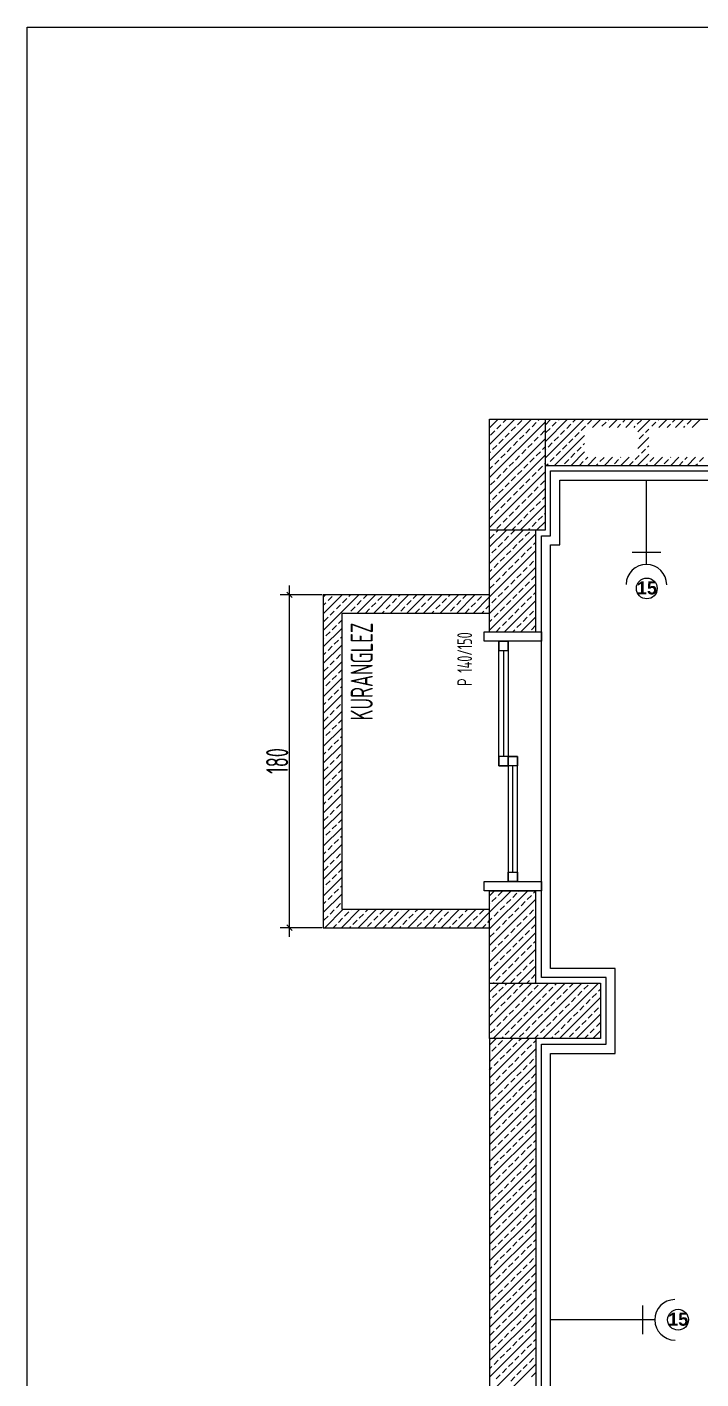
# Model space of a CAD drawing. Header units: millimetres. Extents: x 8112 to 17957, y 1641 to 8364.
# Drawn here: x 8113 to 8478, y 3909 to 4641 of the extents above; entities that cross this region are included whole.
import ezdxf

# ---------------------------------------------------------------- set-up
doc = ezdxf.new("R2010")
doc.units = ezdxf.units.MM
doc.layers.add('Bölme', color=7, linetype='Continuous')
doc.layers.add('MİMARİ', color=251, linetype='Continuous')
doc.layers.add('priz', color=4, linetype='Continuous', lineweight=25)
doc.styles.add('FERHAT', font='isocpeur.ttf', dxfattribs={"width": 0.6, "height": 12})
doc.styles.get("Standard").update_dxf_attribs({"font": 'arial.ttf'})
doc.styles.add('style1', font='isocpeur.ttf', dxfattribs={"width": 0.6})

# ---------------------------------------------------------------- blocks, each defined once
blk = doc.blocks.new('SK14025')
at = {"layer": 'MİMARİ'}
for p, q in [((0, 25), (0, 0)), ((140, 25), (140, 0)), ((140, 25), (140, 0))]:
    blk.add_line(p, q, dxfattribs=at)
at = {"layer": 'MİMARİ', "ltscale": 0.1}
for p, q in [((130, 17.5), (72.5, 17.5)), ((10, 12.5), (67.5, 12.5))]:
    blk.add_line(p, q, dxfattribs=at)
for points in [[(5, -3), (0, -3), (0, 28), (5, 28)], [(140, -3), (135, -3), (135, 28), (140, 28)], [(5, 15), (5, 10), (72.5, 10), (72.5, 15)], [(10, 15), (10, 10), (5, 10), (5, 15)], [(135, 20), (135, 15), (67.5, 15), (67.5, 20)], [(67.5, 20), (67.5, 15), (72.5, 15), (72.5, 20)], [(72.5, 15), (72.5, 10), (67.5, 10), (67.5, 15)], [(130, 20), (130, 15), (135, 15), (135, 20)]]:
    blk.add_lwpolyline(points, close=True, dxfattribs=at)

msp = doc.modelspace()

# ---------------------------------------------------------------- linework, layer by layer
for p, q in [((8113.36, 3172.18), (8113.36, 4640.64)), ((8113.36, 4640.64), (8769.77, 4640.64))]:
    msp.add_line(p, q)
at = {"layer": 'Bölme', "color": 11, "true_color": 0xf27172}
for centre in [(8448.63, 4337.01), (8465.55, 3941.48)]:
    msp.add_circle(centre, 5.63, dxfattribs=at)
at = {"layer": 'MİMARİ', "color": 251, "linetype": 'Continuous', "true_color": 0x636466}
for p, q in [((8363.61, 4423.91), (8368.22, 4428.52)), ((8363.61, 4414.93), (8377.2, 4428.52)), ((8363.61, 4405.95), (8386.18, 4428.52)), ((8363.61, 4428.4), (8363.73, 4428.52)), ((8363.61, 4396.97), (8393.61, 4426.97)), ((8367.49, 4423.3), (8369.74, 4425.55)), ((8370.86, 4426.67), (8372.71, 4428.52)), ((8375.35, 4422.18), (8377.59, 4424.42)), ((8378.72, 4425.55), (8380.96, 4427.79)), ((8386.57, 4424.42), (8388.82, 4426.67)), ((8389.94, 4427.79), (8390.67, 4428.52)), ((8393.61, 4425.34), (8396.79, 4428.52)), ((8393.61, 4416.36), (8405.77, 4428.52)), ((8393.61, 4407.38), (8414.75, 4428.52)), ((8397.45, 4424.69), (8399.69, 4426.93)), ((8400.81, 4428.06), (8401.28, 4428.52)), ((8405.3, 4423.57), (8407.55, 4425.81)), ((8408.67, 4426.93), (8410.26, 4428.52)), ((8413.16, 4422.44), (8415.41, 4424.69)), ((8416.53, 4425.81), (8418.78, 4428.06)), ((8419.27, 4424.06), (8423.73, 4428.52)), ((8424.39, 4424.69), (8426.63, 4426.93)), ((8427.76, 4428.06), (8428.22, 4428.52)), ((8428.25, 4424.06), (8432.71, 4428.52)), ((8432.74, 4424.06), (8434.49, 4425.81)), ((8435.61, 4426.93), (8437.2, 4428.52)), ((8437.23, 4424.06), (8441.69, 4428.52)), ((8441.72, 4424.06), (8442.35, 4424.69)), ((8443.47, 4425.81), (8445.72, 4428.06)), ((8443.81, 4421.66), (8450.67, 4428.52)), ((8451.33, 4424.69), (8453.57, 4426.93)), ((8454.7, 4428.06), (8455.16, 4428.52)), ((8455.19, 4424.06), (8459.65, 4428.52)), ((8459.68, 4424.06), (8461.43, 4425.81)), ((8462.55, 4426.93), (8464.14, 4428.52)), ((8464.17, 4424.06), (8468.63, 4428.52)), ((8468.66, 4424.06), (8469.29, 4424.69)), ((8470.41, 4425.81), (8472.66, 4428.06)), ((8473.15, 4424.06), (8477.61, 4428.52)), ((8363.61, 4387.99), (8393.61, 4417.99)), ((8364.12, 4419.93), (8366.37, 4422.18)), ((8368.61, 4415.44), (8370.86, 4417.69)), ((8371.98, 4418.81), (8374.23, 4421.06)), ((8376.47, 4414.32), (8378.72, 4416.57)), ((8379.84, 4417.69), (8382.08, 4419.93)), ((8383.21, 4421.06), (8385.45, 4423.3)), ((8387.7, 4416.57), (8389.94, 4418.81)), ((8391.06, 4419.93), (8393.31, 4422.18)), ((8394.08, 4421.32), (8396.32, 4423.57)), ((8398.57, 4416.83), (8400.81, 4419.08)), ((8398.73, 4403.52), (8415.01, 4419.8)), ((8401.94, 4420.2), (8404.18, 4422.44)), ((8406.43, 4415.71), (8408.67, 4417.95)), ((8409.79, 4419.08), (8412.04, 4421.32)), ((8443.81, 4412.68), (8449.81, 4418.68)), ((8444.59, 4417.95), (8446.84, 4420.2)), ((8447.96, 4421.32), (8449.81, 4423.17)), ((8363.61, 4410.44), (8364.12, 4410.95)), ((8365.25, 4412.08), (8367.49, 4414.32)), ((8369.74, 4407.59), (8371.98, 4409.83)), ((8373.1, 4410.95), (8375.35, 4413.2)), ((8380.96, 4409.83), (8383.21, 4412.08)), ((8384.33, 4413.2), (8386.57, 4415.44)), ((8388.82, 4408.71), (8391.06, 4410.95)), ((8392.19, 4412.08), (8393.61, 4413.5)), ((8393.61, 4411.87), (8394.08, 4412.34)), ((8395.2, 4413.46), (8397.45, 4415.71)), ((8399.69, 4408.97), (8401.94, 4411.22)), ((8403.06, 4412.34), (8405.3, 4414.59)), ((8407.55, 4407.85), (8409.79, 4410.1)), ((8407.71, 4403.52), (8415.01, 4410.82)), ((8410.92, 4411.22), (8413.16, 4413.46)), ((8414.29, 4414.59), (8415.01, 4415.31)), ((8443.63, 4403.52), (8449.81, 4409.7)), ((8445.72, 4410.1), (8447.96, 4412.34)), ((8449.08, 4413.46), (8449.81, 4414.19)), ((8363.61, 4379.01), (8393.61, 4409.01)), ((8363.61, 4401.46), (8365.25, 4403.1)), ((8366.37, 4404.22), (8368.61, 4406.46)), ((8370.86, 4399.73), (8373.1, 4401.97)), ((8374.23, 4403.1), (8376.47, 4405.34)), ((8377.59, 4406.46), (8379.84, 4408.71)), ((8382.08, 4401.97), (8384.33, 4404.22)), ((8385.45, 4405.34), (8387.7, 4407.59)), ((8389.94, 4400.85), (8392.19, 4403.1)), ((8393.31, 4404.22), (8393.61, 4404.52)), ((8394.24, 4403.52), (8395.2, 4404.48)), ((8396.32, 4405.6), (8398.57, 4407.85)), ((8404.18, 4404.48), (8406.43, 4406.73)), ((8412.2, 4403.52), (8414.29, 4405.6)), ((8415.41, 4406.73), (8416.66, 4407.98)), ((8416.69, 4403.52), (8421.15, 4407.98)), ((8421.18, 4403.52), (8422.14, 4404.48)), ((8423.27, 4405.6), (8425.51, 4407.85)), ((8425.67, 4403.52), (8430.13, 4407.98)), ((8431.12, 4404.48), (8433.37, 4406.73)), ((8434.49, 4407.85), (8434.62, 4407.98)), ((8434.65, 4403.52), (8439.11, 4407.98)), ((8439.14, 4403.52), (8441.23, 4405.6)), ((8442.35, 4406.73), (8443.6, 4407.98)), ((8443.81, 4408.19), (8444.59, 4408.97)), ((8448.12, 4403.52), (8449.08, 4404.48)), ((8450.21, 4405.6), (8452.45, 4407.85)), ((8452.61, 4403.52), (8457.07, 4407.98)), ((8458.06, 4404.48), (8460.31, 4406.73)), ((8461.43, 4407.85), (8461.56, 4407.98)), ((8461.59, 4403.52), (8466.05, 4407.98)), ((8466.08, 4403.52), (8468.17, 4405.6)), ((8469.29, 4406.73), (8470.54, 4407.98)), ((8470.57, 4403.52), (8475.03, 4407.98)), ((8475.06, 4403.52), (8476.02, 4404.48)), ((8477.15, 4405.6), (8479.39, 4407.85)), ((8363.61, 4370.03), (8393.61, 4400.03)), ((8364.12, 4392.99), (8366.37, 4395.24)), ((8367.49, 4396.36), (8369.74, 4398.61)), ((8375.35, 4395.24), (8377.59, 4397.48)), ((8378.72, 4398.61), (8380.96, 4400.85)), ((8383.21, 4394.12), (8385.45, 4396.36)), ((8386.57, 4397.48), (8388.82, 4399.73)), ((8391.06, 4392.99), (8393.31, 4395.24)), ((8365.25, 4385.14), (8367.49, 4387.38)), ((8368.61, 4388.5), (8370.86, 4390.75)), ((8371.08, 4368.52), (8393.61, 4391.05)), ((8371.98, 4391.87), (8374.23, 4394.12)), ((8376.47, 4387.38), (8378.72, 4389.63)), ((8379.84, 4390.75), (8382.08, 4392.99)), ((8384.33, 4386.26), (8386.57, 4388.5)), ((8387.7, 4389.63), (8389.94, 4391.87)), ((8363.61, 4383.5), (8364.12, 4384.01)), ((8369.74, 4380.65), (8371.98, 4382.89)), ((8373.1, 4384.01), (8375.35, 4386.26)), ((8377.59, 4379.52), (8379.84, 4381.77)), ((8380.06, 4368.52), (8393.61, 4382.07)), ((8380.96, 4382.89), (8383.21, 4385.14)), ((8385.45, 4378.4), (8387.7, 4380.65)), ((8388.82, 4381.77), (8391.06, 4384.01)), ((8392.19, 4385.14), (8393.61, 4386.56)), ((8363.61, 4374.52), (8365.25, 4376.16)), ((8366.37, 4377.28), (8368.61, 4379.52)), ((8370.86, 4372.79), (8373.1, 4375.03)), ((8374.23, 4376.16), (8376.47, 4378.4)), ((8378.72, 4371.67), (8380.96, 4373.91)), ((8382.08, 4375.03), (8384.33, 4377.28)), ((8386.57, 4370.54), (8388.82, 4372.79)), ((8389.04, 4368.52), (8393.61, 4373.09)), ((8389.94, 4373.91), (8392.19, 4376.16)), ((8393.31, 4377.28), (8393.61, 4377.58)), ((8363.61, 4368.4), (8363.73, 4368.52)), ((8363.61, 4359.42), (8372.71, 4368.52)), ((8363.61, 4350.44), (8381.69, 4368.52)), ((8363.61, 4341.46), (8388.61, 4366.46)), ((8363.77, 4364.07), (8366.02, 4366.32)), ((8367.14, 4367.44), (8368.22, 4368.52)), ((8367.49, 4369.42), (8369.74, 4371.67)), ((8375, 4366.32), (8377.2, 4368.52)), ((8375.57, 4368.52), (8377.59, 4370.54)), ((8382.85, 4365.19), (8385.1, 4367.44)), ((8384.55, 4368.52), (8385.45, 4369.42)), ((8364.89, 4356.21), (8367.14, 4358.46)), ((8368.26, 4359.58), (8370.51, 4361.83)), ((8371.63, 4362.95), (8373.87, 4365.19)), ((8376.12, 4358.46), (8378.36, 4360.7)), ((8379.49, 4361.83), (8381.73, 4364.07)), ((8383.98, 4357.34), (8386.22, 4359.58)), ((8387.34, 4360.7), (8388.61, 4361.97)), ((8363.61, 4332.48), (8388.61, 4357.48)), ((8363.61, 4354.93), (8363.77, 4355.09)), ((8366.02, 4348.36), (8368.26, 4350.6)), ((8369.38, 4351.72), (8371.63, 4353.97)), ((8372.75, 4355.09), (8375, 4357.34)), ((8377.24, 4350.6), (8379.49, 4352.85)), ((8380.61, 4353.97), (8382.85, 4356.21)), ((8385.1, 4349.48), (8387.34, 4351.72)), ((8388.47, 4352.85), (8388.61, 4352.99)), ((8363.61, 4323.5), (8388.61, 4348.5)), ((8363.61, 4345.95), (8364.89, 4347.23)), ((8370.51, 4343.87), (8372.75, 4346.11)), ((8373.87, 4347.23), (8376.12, 4349.48)), ((8378.36, 4342.74), (8380.61, 4344.99)), ((8381.73, 4346.11), (8383.98, 4348.36)), ((8386.22, 4341.62), (8388.47, 4343.87)), ((8363.61, 4314.52), (8388.61, 4339.52)), ((8363.77, 4337.13), (8366.02, 4339.38)), ((8367.14, 4340.5), (8369.38, 4342.74)), ((8371.63, 4336.01), (8373.87, 4338.25)), ((8375, 4339.38), (8377.24, 4341.62)), ((8379.49, 4334.89), (8381.73, 4337.13)), ((8382.85, 4338.25), (8385.1, 4340.5)), ((8273.61, 4332.28), (8274.85, 4333.52)), ((8273.61, 4323.3), (8283.83, 4333.52)), ((8273.61, 4314.32), (8292.81, 4333.52)), ((8273.61, 4327.79), (8275.09, 4329.27)), ((8276.21, 4330.4), (8278.46, 4332.64)), ((8284.07, 4329.27), (8286.32, 4331.52)), ((8287.44, 4332.64), (8288.32, 4333.52)), ((8291.79, 4323.52), (8301.79, 4333.52)), ((8291.93, 4328.15), (8294.17, 4330.4)), ((8295.3, 4331.52), (8297.3, 4333.52)), ((8299.79, 4327.03), (8302.03, 4329.27)), ((8300.77, 4323.52), (8310.77, 4333.52)), ((8303.15, 4330.4), (8305.4, 4332.64)), ((8309.75, 4323.52), (8319.75, 4333.52)), ((8311.01, 4329.27), (8313.26, 4331.52)), ((8314.38, 4332.64), (8315.26, 4333.52)), ((8318.73, 4323.52), (8328.73, 4333.52)), ((8318.87, 4328.15), (8321.11, 4330.4)), ((8322.24, 4331.52), (8324.24, 4333.52)), ((8326.73, 4327.03), (8328.97, 4329.27)), ((8327.71, 4323.52), (8337.71, 4333.52)), ((8330.1, 4330.4), (8332.34, 4332.64)), ((8336.69, 4323.52), (8346.69, 4333.52)), ((8337.95, 4329.27), (8340.2, 4331.52)), ((8341.32, 4332.64), (8342.2, 4333.52)), ((8345.67, 4323.52), (8355.67, 4333.52)), ((8345.81, 4328.15), (8348.06, 4330.4)), ((8349.18, 4331.52), (8351.18, 4333.52)), ((8353.67, 4327.03), (8355.91, 4329.27)), ((8354.65, 4323.52), (8363.61, 4332.48)), ((8357.04, 4330.4), (8359.28, 4332.64)), ((8364.89, 4329.27), (8367.14, 4331.52)), ((8368.26, 4332.64), (8370.51, 4334.89)), ((8371.59, 4313.52), (8388.61, 4330.54)), ((8372.75, 4328.15), (8375, 4330.4)), ((8376.12, 4331.52), (8378.36, 4333.76)), ((8380.61, 4327.03), (8382.85, 4329.27)), ((8383.98, 4330.4), (8386.22, 4332.64)), ((8387.34, 4333.76), (8388.61, 4335.03)), ((8273.97, 4319.17), (8276.21, 4321.42)), ((8277.34, 4322.54), (8279.58, 4324.78)), ((8280.7, 4325.91), (8282.95, 4328.15)), ((8287.3, 4323.52), (8287.44, 4323.66)), ((8288.56, 4324.78), (8290.81, 4327.03)), ((8296.42, 4323.66), (8298.66, 4325.91)), ((8305.26, 4323.52), (8306.52, 4324.78)), ((8307.64, 4325.91), (8309.89, 4328.15)), ((8314.24, 4323.52), (8314.38, 4323.66)), ((8315.5, 4324.78), (8317.75, 4327.03)), ((8323.36, 4323.66), (8325.61, 4325.91)), ((8332.2, 4323.52), (8333.46, 4324.78)), ((8334.59, 4325.91), (8336.83, 4328.15)), ((8341.18, 4323.52), (8341.32, 4323.66)), ((8342.44, 4324.78), (8344.69, 4327.03)), ((8350.3, 4323.66), (8352.55, 4325.91)), ((8359.14, 4323.52), (8360.4, 4324.78)), ((8361.53, 4325.91), (8363.61, 4327.99)), ((8363.61, 4327.99), (8363.77, 4328.15)), ((8366.02, 4321.42), (8368.26, 4323.66)), ((8369.38, 4324.78), (8371.63, 4327.03)), ((8373.87, 4320.29), (8376.12, 4322.54)), ((8377.24, 4323.66), (8379.49, 4325.91)), ((8380.57, 4313.52), (8388.61, 4321.56)), ((8381.73, 4319.17), (8383.98, 4321.42)), ((8385.1, 4322.54), (8387.34, 4324.78)), ((8388.47, 4325.91), (8388.61, 4326.05)), ((8273.61, 4305.34), (8283.61, 4315.34)), ((8278.46, 4314.68), (8280.7, 4316.92)), ((8281.83, 4318.05), (8283.61, 4319.83)), ((8363.61, 4319.01), (8364.89, 4320.29)), ((8367.14, 4313.56), (8369.38, 4315.8)), ((8370.51, 4316.92), (8372.75, 4319.17)), ((8376.08, 4313.52), (8377.24, 4314.68)), ((8378.36, 4315.8), (8380.61, 4318.05)), ((8386.22, 4314.68), (8388.47, 4316.92)), ((8273.61, 4309.83), (8273.97, 4310.19)), ((8275.09, 4311.31), (8277.34, 4313.56)), ((8279.58, 4306.82), (8281.83, 4309.07)), ((8282.95, 4310.19), (8283.61, 4310.85)), ((8385.06, 4313.52), (8385.1, 4313.56)), ((8273.61, 4296.36), (8283.61, 4306.36)), ((8273.61, 4300.85), (8275.09, 4302.33)), ((8276.21, 4303.45), (8278.46, 4305.7)), ((8280.7, 4298.96), (8282.95, 4301.21)), ((8273.61, 4287.38), (8283.61, 4297.38)), ((8273.97, 4292.23), (8276.21, 4294.47)), ((8277.34, 4295.6), (8279.58, 4297.84)), ((8281.83, 4291.11), (8283.61, 4292.89)), ((8273.61, 4278.4), (8283.61, 4288.4)), ((8275.09, 4284.37), (8277.34, 4286.62)), ((8278.46, 4287.74), (8280.7, 4289.98)), ((8273.61, 4282.89), (8273.97, 4283.25)), ((8273.61, 4269.42), (8283.61, 4279.42)), ((8276.21, 4276.51), (8278.46, 4278.76)), ((8279.58, 4279.88), (8281.83, 4282.13)), ((8282.95, 4283.25), (8283.61, 4283.91)), ((8273.61, 4273.91), (8275.09, 4275.39)), ((8273.61, 4260.44), (8283.61, 4270.44)), ((8277.34, 4268.66), (8279.58, 4270.9)), ((8280.7, 4272.02), (8282.95, 4274.27)), ((8273.97, 4265.29), (8276.21, 4267.53)), ((8278.46, 4260.8), (8280.7, 4263.04)), ((8281.83, 4264.17), (8283.61, 4265.95)), ((8273.61, 4251.46), (8283.61, 4261.46)), ((8273.61, 4255.95), (8273.97, 4256.31)), ((8275.09, 4257.43), (8277.34, 4259.68)), ((8282.95, 4256.31), (8283.61, 4256.97)), ((8273.61, 4242.48), (8283.61, 4252.48)), ((8273.61, 4246.97), (8275.09, 4248.45)), ((8276.21, 4249.57), (8278.46, 4251.82)), ((8279.58, 4252.94), (8281.83, 4255.19)), ((8273.61, 4233.5), (8283.61, 4243.5)), ((8277.34, 4241.72), (8279.58, 4243.96)), ((8280.7, 4245.08), (8282.95, 4247.33)), ((8273.97, 4238.35), (8276.21, 4240.59)), ((8276.08, 4226.99), (8283.61, 4234.52)), ((8278.46, 4233.86), (8280.7, 4236.1)), ((8281.83, 4237.23), (8283.61, 4239.01)), ((8273.61, 4229.01), (8273.97, 4229.37)), ((8273.61, 4224.52), (8276.08, 4226.99)), ((8275.09, 4230.49), (8277.34, 4232.74)), ((8279.58, 4226), (8280.58, 4226.99)), ((8280.58, 4226.99), (8281.83, 4228.24)), ((8282.95, 4229.37), (8283.61, 4230.03)), ((8273.61, 4215.54), (8283.61, 4225.54)), ((8273.61, 4220.03), (8275.09, 4221.51)), ((8276.21, 4222.63), (8278.46, 4224.88)), ((8280.7, 4218.14), (8282.95, 4220.39)), ((8273.61, 4206.56), (8283.61, 4216.56)), ((8273.97, 4211.41), (8276.21, 4213.65)), ((8277.34, 4214.77), (8279.58, 4217.02)), ((8281.83, 4210.28), (8283.61, 4212.07)), ((8273.61, 4197.58), (8283.61, 4207.58)), ((8275.09, 4203.55), (8277.34, 4205.79)), ((8278.46, 4206.92), (8280.7, 4209.16)), ((8273.61, 4202.07), (8273.97, 4202.43)), ((8273.61, 4188.6), (8283.61, 4198.6)), ((8276.21, 4195.69), (8278.46, 4197.94)), ((8279.58, 4199.06), (8281.83, 4201.3)), ((8282.95, 4202.43), (8283.61, 4203.09)), ((8273.61, 4193.09), (8275.09, 4194.57)), ((8277.34, 4187.83), (8279.58, 4190.08)), ((8280.7, 4191.2), (8282.95, 4193.45)), ((8273.61, 4179.62), (8283.61, 4189.62)), ((8273.97, 4184.47), (8276.21, 4186.71)), ((8281.83, 4183.34), (8283.61, 4185.13)), ((8273.61, 4170.64), (8283.61, 4180.64)), ((8273.61, 4175.13), (8273.97, 4175.49)), ((8275.09, 4176.61), (8277.34, 4178.85)), ((8278.46, 4179.98), (8280.7, 4182.22)), ((8282.95, 4175.49), (8283.61, 4176.15)), ((8273.61, 4161.66), (8283.61, 4171.66)), ((8276.21, 4168.75), (8278.46, 4171)), ((8279.58, 4172.12), (8281.83, 4174.36)), ((8363.61, 4170.83), (8366.3, 4173.52)), ((8363.61, 4161.85), (8375.28, 4173.52)), ((8363.61, 4152.87), (8384.26, 4173.52)), ((8363.61, 4143.89), (8388.61, 4168.89)), ((8364.89, 4167.63), (8367.14, 4169.87)), ((8368.26, 4171), (8370.51, 4173.24)), ((8372.75, 4166.51), (8375, 4168.75)), ((8376.12, 4169.87), (8378.36, 4172.12)), ((8379.49, 4173.24), (8379.77, 4173.52)), ((8383.98, 4168.75), (8386.22, 4171)), ((8387.34, 4172.12), (8388.61, 4173.38)), ((8273.61, 4166.15), (8275.09, 4167.63)), ((8274.45, 4153.52), (8284.45, 4163.52)), ((8277.34, 4160.89), (8279.58, 4163.14)), ((8280.7, 4164.26), (8282.95, 4166.51)), ((8283.43, 4153.52), (8293.43, 4163.52)), ((8285.19, 4159.77), (8287.44, 4162.02)), ((8288.56, 4163.14), (8288.94, 4163.52)), ((8292.41, 4153.52), (8302.41, 4163.52)), ((8293.05, 4158.65), (8295.3, 4160.89)), ((8296.42, 4162.02), (8297.92, 4163.52)), ((8301.4, 4153.52), (8311.4, 4163.52)), ((8304.28, 4160.89), (8306.52, 4163.14)), ((8310.38, 4153.52), (8320.38, 4163.52)), ((8312.13, 4159.77), (8314.38, 4162.02)), ((8315.5, 4163.14), (8315.89, 4163.52)), ((8319.36, 4153.52), (8329.36, 4163.52)), ((8319.99, 4158.65), (8322.24, 4160.89)), ((8323.36, 4162.02), (8324.87, 4163.52)), ((8328.34, 4153.52), (8338.34, 4163.52)), ((8331.22, 4160.89), (8333.46, 4163.14)), ((8337.32, 4153.52), (8347.32, 4163.52)), ((8339.08, 4159.77), (8341.32, 4162.02)), ((8342.44, 4163.14), (8342.83, 4163.52)), ((8346.3, 4153.52), (8356.3, 4163.52)), ((8346.93, 4158.65), (8349.18, 4160.89)), ((8350.3, 4162.02), (8351.81, 4163.52)), ((8355.28, 4153.52), (8363.61, 4161.85)), ((8358.16, 4160.89), (8360.4, 4163.14)), ((8363.61, 4166.34), (8363.77, 4166.51)), ((8366.02, 4159.77), (8368.26, 4162.02)), ((8369.38, 4163.14), (8371.63, 4165.38)), ((8373.87, 4158.65), (8376.12, 4160.89)), ((8377.24, 4162.02), (8379.49, 4164.26)), ((8380.61, 4165.38), (8382.85, 4167.63)), ((8385.1, 4160.89), (8387.34, 4163.14)), ((8388.47, 4164.26), (8388.61, 4164.4)), ((8273.97, 4157.53), (8276.21, 4159.77)), ((8278.94, 4153.52), (8280.7, 4155.28)), ((8281.83, 4156.4), (8284.07, 4158.65)), ((8287.92, 4153.52), (8288.56, 4154.16)), ((8289.68, 4155.28), (8291.93, 4157.53)), ((8297.54, 4154.16), (8299.79, 4156.4)), ((8300.91, 4157.53), (8303.15, 4159.77)), ((8305.89, 4153.52), (8307.64, 4155.28)), ((8308.77, 4156.4), (8311.01, 4158.65)), ((8314.87, 4153.52), (8315.5, 4154.16)), ((8316.62, 4155.28), (8318.87, 4157.53)), ((8324.48, 4154.16), (8326.73, 4156.4)), ((8327.85, 4157.53), (8330.1, 4159.77)), ((8332.83, 4153.52), (8334.59, 4155.28)), ((8335.71, 4156.4), (8337.95, 4158.65)), ((8341.81, 4153.52), (8342.44, 4154.16)), ((8343.57, 4155.28), (8345.81, 4157.53)), ((8351.42, 4154.16), (8353.67, 4156.4)), ((8354.79, 4157.53), (8357.04, 4159.77)), ((8359.77, 4153.52), (8361.53, 4155.28)), ((8362.65, 4156.4), (8363.61, 4157.36)), ((8363.61, 4134.91), (8388.61, 4159.91)), ((8363.61, 4157.36), (8364.89, 4158.65)), ((8367.14, 4151.91), (8369.38, 4154.16)), ((8370.51, 4155.28), (8372.75, 4157.53)), ((8378.36, 4154.16), (8380.61, 4156.4)), ((8381.73, 4157.53), (8383.98, 4159.77)), ((8386.22, 4153.04), (8388.47, 4155.28)), ((8363.61, 4125.93), (8388.61, 4150.93)), ((8363.77, 4148.55), (8366.02, 4150.79)), ((8368.26, 4144.06), (8370.51, 4146.3)), ((8371.63, 4147.42), (8373.87, 4149.67)), ((8375, 4150.79), (8377.24, 4153.04)), ((8379.49, 4146.3), (8381.73, 4148.55)), ((8382.85, 4149.67), (8385.1, 4151.91)), ((8387.34, 4145.18), (8388.61, 4146.44)), ((8363.61, 4139.4), (8363.77, 4139.56)), ((8364.89, 4140.69), (8367.14, 4142.93)), ((8370.18, 4123.52), (8388.61, 4141.95)), ((8372.75, 4139.56), (8375, 4141.81)), ((8376.12, 4142.93), (8378.36, 4145.18)), ((8380.61, 4138.44), (8382.85, 4140.69)), ((8383.98, 4141.81), (8386.22, 4144.06)), ((8363.61, 4130.42), (8364.89, 4131.71)), ((8366.02, 4132.83), (8368.26, 4135.07)), ((8369.38, 4136.2), (8371.63, 4138.44)), ((8373.87, 4131.71), (8376.12, 4133.95)), ((8377.24, 4135.07), (8379.49, 4137.32)), ((8379.16, 4123.52), (8388.61, 4132.97)), ((8381.73, 4130.58), (8383.98, 4132.83)), ((8385.1, 4133.95), (8387.34, 4136.2)), ((8388.47, 4137.32), (8388.61, 4137.46)), ((8367.14, 4124.97), (8369.38, 4127.22)), ((8370.51, 4128.34), (8372.75, 4130.58)), ((8375, 4123.85), (8377.24, 4126.09)), ((8378.36, 4127.22), (8380.61, 4129.46)), ((8383.65, 4123.52), (8385.1, 4124.97)), ((8386.22, 4126.09), (8388.47, 4128.34)), ((8388.14, 4123.52), (8388.61, 4123.99)), ((8363.61, 4118.58), (8368.55, 4123.52)), ((8363.61, 4109.6), (8377.53, 4123.52)), ((8363.61, 4100.62), (8386.51, 4123.52)), ((8365.25, 4115.73), (8367.49, 4117.97)), ((8365.49, 4093.52), (8395.49, 4123.52)), ((8365.69, 4123.52), (8366.02, 4123.85)), ((8368.61, 4119.1), (8370.86, 4121.34)), ((8371.98, 4122.46), (8373.04, 4123.52)), ((8373.1, 4114.61), (8375.35, 4116.85)), ((8374.47, 4093.52), (8404.47, 4123.52)), ((8376.47, 4117.97), (8378.72, 4120.22)), ((8379.84, 4121.34), (8382.02, 4123.52)), ((8383.45, 4093.52), (8413.45, 4123.52)), ((8384.33, 4116.85), (8386.57, 4119.1)), ((8387.7, 4120.22), (8389.94, 4122.46)), ((8392.19, 4115.73), (8394.43, 4117.97)), ((8392.43, 4093.52), (8422.43, 4123.52)), ((8395.55, 4119.1), (8397.8, 4121.34)), ((8398.92, 4122.46), (8399.98, 4123.52)), ((8400.04, 4114.61), (8402.29, 4116.85)), ((8403.41, 4117.97), (8405.66, 4120.22)), ((8406.78, 4121.34), (8408.96, 4123.52)), ((8411.27, 4116.85), (8413.51, 4119.1)), ((8414.64, 4120.22), (8416.88, 4122.46)), ((8419.13, 4115.73), (8421.37, 4117.97)), ((8422.49, 4119.1), (8423.61, 4120.21)), ((8363.61, 4114.09), (8364.12, 4114.61)), ((8366.37, 4107.87), (8368.61, 4110.12)), ((8369.74, 4111.24), (8371.98, 4113.48)), ((8377.59, 4110.12), (8379.84, 4112.36)), ((8380.96, 4113.48), (8383.21, 4115.73)), ((8385.45, 4108.99), (8387.7, 4111.24)), ((8388.82, 4112.36), (8391.06, 4114.61)), ((8393.31, 4107.87), (8395.55, 4110.12)), ((8396.68, 4111.24), (8398.92, 4113.48)), ((8401.41, 4093.52), (8423.61, 4115.72)), ((8404.53, 4110.12), (8406.78, 4112.36)), ((8407.9, 4113.48), (8410.15, 4115.73)), ((8412.39, 4108.99), (8414.64, 4111.24)), ((8415.76, 4112.36), (8418, 4114.61)), ((8420.25, 4107.87), (8422.49, 4110.12)), ((8363.61, 4105.11), (8365.25, 4106.75)), ((8367.49, 4100.01), (8369.74, 4102.26)), ((8370.86, 4103.38), (8373.1, 4105.63)), ((8374.23, 4106.75), (8376.47, 4108.99)), ((8378.72, 4102.26), (8380.96, 4104.5)), ((8382.08, 4105.63), (8384.33, 4107.87)), ((8386.57, 4101.14), (8388.82, 4103.38)), ((8389.94, 4104.5), (8392.19, 4106.75)), ((8394.43, 4100.01), (8396.68, 4102.26)), ((8397.8, 4103.38), (8400.04, 4105.63)), ((8401.17, 4106.75), (8403.41, 4108.99)), ((8405.66, 4102.26), (8407.9, 4104.5)), ((8409.02, 4105.63), (8411.27, 4107.87)), ((8410.39, 4093.52), (8423.61, 4106.74)), ((8413.51, 4101.14), (8415.76, 4103.38)), ((8416.88, 4104.5), (8419.13, 4106.75)), ((8421.37, 4100.01), (8423.61, 4102.25)), ((8364.12, 4096.65), (8366.37, 4098.89)), ((8371.98, 4095.52), (8374.23, 4097.77)), ((8375.35, 4098.89), (8377.59, 4101.14)), ((8379.84, 4094.4), (8382.08, 4096.65)), ((8383.21, 4097.77), (8385.45, 4100.01)), ((8387.94, 4093.52), (8389.94, 4095.52)), ((8391.06, 4096.65), (8393.31, 4098.89)), ((8398.92, 4095.52), (8401.17, 4097.77)), ((8402.29, 4098.89), (8404.53, 4101.14)), ((8406.78, 4094.4), (8409.02, 4096.65)), ((8410.15, 4097.77), (8412.39, 4100.01)), ((8414.88, 4093.52), (8416.88, 4095.52)), ((8418, 4096.65), (8420.25, 4098.89)), ((8419.37, 4093.52), (8423.61, 4097.76)), ((8363.61, 4090.01), (8367.12, 4093.52)), ((8363.61, 4081.03), (8376.1, 4093.52)), ((8363.61, 4072.05), (8385.08, 4093.52)), ((8363.61, 4063.07), (8388.61, 4088.07)), ((8364.89, 4086.81), (8367.14, 4089.05)), ((8368.26, 4090.17), (8370.51, 4092.42)), ((8369.98, 4093.52), (8370.86, 4094.4)), ((8372.75, 4085.68), (8375, 4087.93)), ((8376.12, 4089.05), (8378.36, 4091.3)), ((8379.49, 4092.42), (8380.59, 4093.52)), ((8383.98, 4087.93), (8386.22, 4090.17)), ((8387.34, 4091.3), (8388.61, 4092.56)), ((8396.92, 4093.52), (8397.8, 4094.4)), ((8363.61, 4085.52), (8363.77, 4085.68)), ((8366.02, 4078.95), (8368.26, 4081.19)), ((8369.38, 4082.32), (8371.63, 4084.56)), ((8373.87, 4077.83), (8376.12, 4080.07)), ((8377.24, 4081.19), (8379.49, 4083.44)), ((8380.61, 4084.56), (8382.85, 4086.81)), ((8385.1, 4080.07), (8387.34, 4082.32)), ((8388.47, 4083.44), (8388.61, 4083.58)), ((8363.61, 4054.09), (8388.61, 4079.09)), ((8363.61, 4076.54), (8364.89, 4077.83)), ((8367.14, 4071.09), (8369.38, 4073.34)), ((8370.51, 4074.46), (8372.75, 4076.7)), ((8378.36, 4073.34), (8380.61, 4075.58)), ((8381.73, 4076.7), (8383.98, 4078.95)), ((8386.22, 4072.21), (8388.47, 4074.46)), ((8363.61, 4045.11), (8388.61, 4070.11)), ((8363.77, 4067.72), (8366.02, 4069.97)), ((8368.26, 4063.23), (8370.51, 4065.48)), ((8371.63, 4066.6), (8373.87, 4068.85)), ((8375, 4069.97), (8377.24, 4072.21)), ((8379.49, 4065.48), (8381.73, 4067.72)), ((8382.85, 4068.85), (8385.1, 4071.09)), ((8387.34, 4064.36), (8388.61, 4065.62)), ((8363.61, 4036.13), (8388.61, 4061.13)), ((8363.61, 4058.58), (8363.77, 4058.74)), ((8364.89, 4059.87), (8367.14, 4062.11)), ((8372.75, 4058.74), (8375, 4060.99)), ((8376.12, 4062.11), (8378.36, 4064.36)), ((8380.61, 4057.62), (8382.85, 4059.87)), ((8383.98, 4060.99), (8386.22, 4063.23)), ((8363.61, 4027.15), (8388.61, 4052.15)), ((8363.61, 4049.6), (8364.89, 4050.88)), ((8366.02, 4052.01), (8368.26, 4054.25)), ((8369.38, 4055.37), (8371.63, 4057.62)), ((8373.87, 4050.88), (8376.12, 4053.13)), ((8377.24, 4054.25), (8379.49, 4056.5)), ((8381.73, 4049.76), (8383.98, 4052.01)), ((8385.1, 4053.13), (8387.34, 4055.37)), ((8388.47, 4056.5), (8388.61, 4056.64)), ((8367.14, 4044.15), (8369.38, 4046.39)), ((8370.51, 4047.52), (8372.75, 4049.76)), ((8375, 4043.03), (8377.24, 4045.27)), ((8378.36, 4046.39), (8380.61, 4048.64)), ((8382.85, 4041.9), (8385.1, 4044.15)), ((8386.22, 4045.27), (8388.47, 4047.52)), ((8363.61, 4018.17), (8388.61, 4043.17)), ((8363.77, 4040.78), (8366.02, 4043.03)), ((8368.26, 4036.29), (8370.51, 4038.54)), ((8371.63, 4039.66), (8373.87, 4041.9)), ((8376.12, 4035.17), (8378.36, 4037.41)), ((8379.49, 4038.54), (8381.73, 4040.78)), ((8383.98, 4034.05), (8386.22, 4036.29)), ((8387.34, 4037.41), (8388.61, 4038.68)), ((8363.61, 4009.19), (8388.61, 4034.19)), ((8363.61, 4031.64), (8363.77, 4031.8)), ((8364.89, 4032.92), (8367.14, 4035.17)), ((8369.38, 4028.43), (8371.63, 4030.68)), ((8372.75, 4031.8), (8375, 4034.05)), ((8377.24, 4027.31), (8379.49, 4029.56)), ((8380.61, 4030.68), (8382.85, 4032.92)), ((8388.47, 4029.56), (8388.61, 4029.7)), ((8363.61, 4000.21), (8388.61, 4025.21)), ((8363.61, 4022.66), (8364.89, 4023.94)), ((8366.02, 4025.07), (8368.26, 4027.31)), ((8370.51, 4020.58), (8372.75, 4022.82)), ((8373.87, 4023.94), (8376.12, 4026.19)), ((8378.36, 4019.45), (8380.61, 4021.7)), ((8381.73, 4022.82), (8383.98, 4025.07)), ((8385.1, 4026.19), (8387.34, 4028.43)), ((8363.61, 3991.23), (8388.61, 4016.23)), ((8363.77, 4013.84), (8366.02, 4016.09)), ((8367.14, 4017.21), (8369.38, 4019.45)), ((8371.63, 4012.72), (8373.87, 4014.96)), ((8375, 4016.09), (8377.24, 4018.33)), ((8382.85, 4014.96), (8385.1, 4017.21)), ((8386.22, 4018.33), (8388.47, 4020.58)), ((8363.61, 3982.25), (8388.61, 4007.25)), ((8364.89, 4005.98), (8367.14, 4008.23)), ((8368.26, 4009.35), (8370.51, 4011.6)), ((8372.75, 4004.86), (8375, 4007.11)), ((8376.12, 4008.23), (8378.36, 4010.47)), ((8379.49, 4011.6), (8381.73, 4013.84)), ((8383.98, 4007.11), (8386.22, 4009.35)), ((8387.34, 4010.47), (8388.61, 4011.74)), ((8363.61, 4004.7), (8363.77, 4004.86)), ((8366.02, 3998.13), (8368.26, 4000.37)), ((8369.38, 4001.49), (8371.63, 4003.74)), ((8377.24, 4000.37), (8379.49, 4002.62)), ((8380.61, 4003.74), (8382.85, 4005.98)), ((8385.1, 3999.25), (8387.34, 4001.49)), ((8388.47, 4002.62), (8388.61, 4002.76)), ((8363.61, 3973.27), (8388.61, 3998.27)), ((8363.61, 3995.72), (8364.89, 3997)), ((8367.14, 3990.27), (8369.38, 3992.51)), ((8370.51, 3993.64), (8372.75, 3995.88)), ((8373.87, 3997), (8376.12, 3999.25)), ((8378.36, 3992.51), (8380.61, 3994.76)), ((8381.73, 3995.88), (8383.98, 3998.13)), ((8386.22, 3991.39), (8388.47, 3993.64)), ((8363.61, 3964.29), (8388.61, 3989.29)), ((8363.77, 3986.9), (8366.02, 3989.15)), ((8371.63, 3985.78), (8373.87, 3988.02)), ((8375, 3989.15), (8377.24, 3991.39)), ((8379.49, 3984.66), (8381.73, 3986.9)), ((8382.85, 3988.02), (8385.1, 3990.27)), ((8363.61, 3955.31), (8388.61, 3980.31)), ((8363.61, 3977.76), (8363.77, 3977.92)), ((8364.89, 3979.04), (8367.14, 3981.29)), ((8368.26, 3982.41), (8370.51, 3984.66)), ((8372.75, 3977.92), (8375, 3980.17)), ((8376.12, 3981.29), (8378.36, 3983.53)), ((8380.61, 3976.8), (8382.85, 3979.04)), ((8383.98, 3980.17), (8386.22, 3982.41)), ((8387.34, 3983.53), (8388.61, 3984.8)), ((8363.61, 3946.33), (8388.61, 3971.33)), ((8366.02, 3971.19), (8368.26, 3973.43)), ((8369.38, 3974.55), (8371.63, 3976.8)), ((8373.87, 3970.06), (8376.12, 3972.31)), ((8377.24, 3973.43), (8379.49, 3975.68)), ((8381.73, 3968.94), (8383.98, 3971.19)), ((8385.1, 3972.31), (8387.34, 3974.55)), ((8388.47, 3975.68), (8388.61, 3975.82)), ((8363.61, 3968.78), (8364.89, 3970.06)), ((8367.14, 3963.33), (8369.38, 3965.57)), ((8370.51, 3966.69), (8372.75, 3968.94)), ((8375, 3962.2), (8377.24, 3964.45)), ((8378.36, 3965.57), (8380.61, 3967.82)), ((8382.85, 3961.08), (8385.1, 3963.33)), ((8386.22, 3964.45), (8388.47, 3966.69)), ((8363.61, 3937.35), (8388.61, 3962.35)), ((8363.77, 3959.96), (8366.02, 3962.2)), ((8368.26, 3955.47), (8370.51, 3957.71)), ((8371.63, 3958.84), (8373.87, 3961.08)), ((8376.12, 3954.35), (8378.36, 3956.59)), ((8379.49, 3957.71), (8381.73, 3959.96)), ((8387.34, 3956.59), (8388.61, 3957.86)), ((8363.61, 3928.37), (8388.61, 3953.37)), ((8363.61, 3950.82), (8363.77, 3950.98)), ((8364.89, 3952.1), (8367.14, 3954.35)), ((8369.38, 3947.61), (8371.63, 3949.86)), ((8372.75, 3950.98), (8375, 3953.22)), ((8377.24, 3946.49), (8379.49, 3948.73)), ((8380.61, 3949.86), (8382.85, 3952.1)), ((8383.98, 3953.22), (8386.22, 3955.47)), ((8388.47, 3948.73), (8388.61, 3948.88)), ((8363.61, 3919.39), (8388.61, 3944.39)), ((8363.61, 3941.84), (8364.89, 3943.12)), ((8366.02, 3944.24), (8368.26, 3946.49)), ((8370.51, 3939.75), (8372.75, 3942)), ((8373.87, 3943.12), (8376.12, 3945.37)), ((8381.73, 3942), (8383.98, 3944.24)), ((8385.1, 3945.37), (8387.34, 3947.61)), ((8363.61, 3910.41), (8388.61, 3935.41)), ((8363.77, 3933.02), (8366.02, 3935.26)), ((8367.14, 3936.39), (8369.38, 3938.63)), ((8371.63, 3931.9), (8373.87, 3934.14)), ((8375, 3935.26), (8377.24, 3937.51)), ((8378.36, 3938.63), (8380.61, 3940.88)), ((8382.85, 3934.14), (8385.1, 3936.39)), ((8386.22, 3937.51), (8388.47, 3939.75)), ((8364.89, 3925.16), (8367.14, 3927.41)), ((8368.26, 3928.53), (8370.51, 3930.77)), ((8376.12, 3927.41), (8378.36, 3929.65)), ((8379.49, 3930.77), (8381.73, 3933.02)), ((8383.98, 3926.28), (8386.22, 3928.53)), ((8387.34, 3929.65), (8388.61, 3930.92)), ((8363.61, 3901.43), (8388.61, 3926.43)), ((8363.61, 3923.88), (8363.77, 3924.04)), ((8366.02, 3917.3), (8368.26, 3919.55)), ((8369.38, 3920.67), (8371.63, 3922.92)), ((8372.75, 3924.04), (8375, 3926.28)), ((8377.24, 3919.55), (8379.49, 3921.79)), ((8380.61, 3922.92), (8382.85, 3925.16)), ((8385.1, 3918.43), (8387.34, 3920.67)), ((8388.47, 3921.79), (8388.61, 3921.94)), ((8363.61, 3892.45), (8388.61, 3917.45)), ((8363.61, 3914.9), (8364.89, 3916.18)), ((8370.51, 3912.81), (8372.75, 3915.06)), ((8373.87, 3916.18), (8376.12, 3918.43)), ((8378.36, 3911.69), (8380.61, 3913.94)), ((8381.73, 3915.06), (8383.98, 3917.3)), ((8386.22, 3910.57), (8388.47, 3912.81)), ((8367.14, 3909.45), (8369.38, 3911.69)), ((8375, 3908.32), (8377.24, 3910.57))]:
    msp.add_line(p, q, dxfattribs=at)
at = {"layer": 'MİMARİ', "color": 251, "true_color": 0x636466}
for p, q in [((8363.61, 4368.52), (8363.61, 4428.52)), ((8363.61, 4428.52), (8393.61, 4428.52)), ((8393.61, 4428.52), (8393.61, 4368.52)), ((8393.61, 4428.52), (8948.61, 4428.52)), ((8393.61, 4403.52), (8948.61, 4403.52)), ((8396.61, 4365.52), (8396.61, 4400.52)), ((8396.61, 4400.52), (8945.61, 4400.52)), ((8393.61, 4368.52), (8363.61, 4368.52)), ((8363.61, 4313.52), (8363.61, 4368.52)), ((8388.61, 4313.52), (8388.61, 4368.52)), ((8391.61, 4126.52), (8391.61, 4365.52)), ((8391.61, 4365.52), (8396.61, 4365.52)), ((8255.32, 4148.52), (8255.32, 4338.52)), ((8272.98, 4333.52), (8250.32, 4333.52)), ((8256.82, 4332.02), (8253.82, 4335.02)), ((8363.61, 4333.52), (8273.61, 4333.52)), ((8273.61, 4333.52), (8273.61, 4153.52)), ((8363.61, 4323.52), (8283.61, 4323.52)), ((8283.61, 4323.52), (8283.61, 4163.52)), ((8363.61, 4123.52), (8363.61, 4173.52)), ((8388.61, 4123.52), (8388.61, 4173.52)), ((8283.61, 4163.52), (8363.61, 4163.52)), ((8272.98, 4153.52), (8250.32, 4153.52)), ((8253.82, 4155.02), (8256.82, 4152.02)), ((8273.61, 4153.52), (8363.61, 4153.52)), ((8426.61, 4126.52), (8391.61, 4126.52)), ((8426.61, 4090.52), (8426.61, 4126.52)), ((8363.61, 4093.52), (8363.61, 4123.52)), ((8363.61, 4123.52), (8423.61, 4123.52)), ((8423.61, 4123.52), (8423.61, 4093.52)), ((8423.61, 4093.52), (8363.61, 4093.52)), ((8363.61, 4093.52), (8363.61, 3883.52)), ((8388.61, 4093.52), (8388.61, 3883.52)), ((8391.61, 3886.52), (8391.61, 4090.52)), ((8391.61, 4090.52), (8426.61, 4090.52))]:
    msp.add_line(p, q, dxfattribs=at)
at = {"layer": 'priz'}
for p, q in [((8448.52, 4350), (8448.52, 4395.52)), ((8440.65, 4356.62), (8456.24, 4356.62)), ((8446.33, 3949.23), (8446.33, 3933.64)), ((8452.95, 3941.36), (8396.61, 3941.36))]:
    msp.add_line(p, q, dxfattribs=at)
msp.add_lwpolyline([(8396.61, 3891.52), (8396.61, 4085.52), (8426.61, 4085.52), (8431.61, 4085.52), (8431.61, 4126.52), (8431.61, 4131.52), (8396.61, 4131.52), (8396.61, 4360.52), (8401.61, 4360.52), (8401.61, 4395.52), (8940.61, 4395.52), (8940.61, 4131.52), (8885.61, 4131.52), (8880.61, 4131.52), (8880.61, 4090.52), (8880.61, 4085.52), (8940.61, 4085.52), (8940.61, 3938.2), (8908.76, 3938.27)], dxfattribs=at)
for centre, start, end in [((8448.45, 4339.04), 0, 179.20412), ((8463.91, 3941.43), 90.79588, 270)]:
    msp.add_arc(centre, 10.96, start, end, dxfattribs=at)

# ---------------------------------------------------------------- block references
at = {"layer": 'MİMARİ', "color": 251, "true_color": 0x636466, "rotation": 90}
msp.add_blockref('SK14025', (8388.61, 4173.52), dxfattribs=at)

# ---------------------------------------------------------------- texts
at = {"layer": 'Bölme', "color": 11, "true_color": 0xf27172, "char_height": 7, "attachment_point": 2}
for insert in [(8448.72, 4340.77), (8465.64, 3945.24)]:
    msp.add_mtext('{\\fArial|b1|i0|c162|p34;15}', dxfattribs=dict(at, insert=insert))
at = {"layer": 'MİMARİ', "color": 251, "true_color": 0x636466, "width": 0.6}
for s, height, style, p in [('KURANGLEZ', 12, 'style1', (8300.43, 4265.59)), ('P 140/150', 8, 'style1', (8354.12, 4284.35)), ('180', 12, 'FERHAT', (8254.69, 4236.68))]:
    msp.add_text(s, height=height, rotation=90, dxfattribs=dict(at, style=style)).set_placement(p)

doc.saveas('drawing.dxf')
